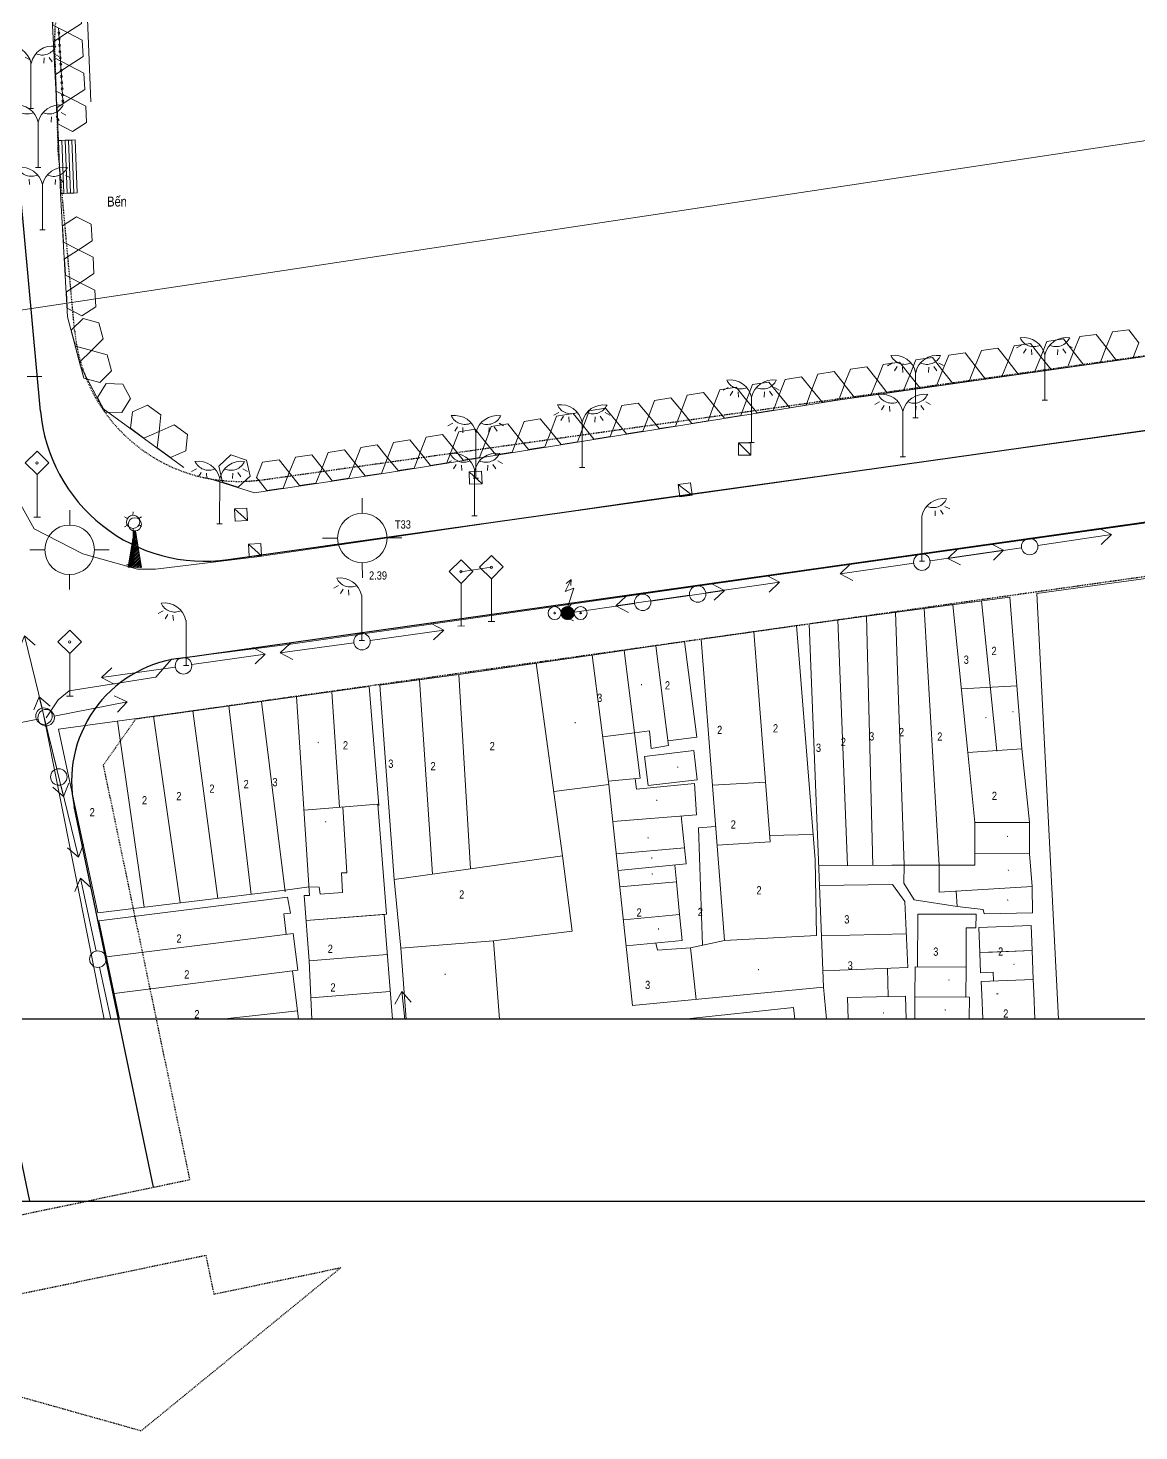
# Model space of a CAD drawing. Header units: millimetres. Extents: x 583747 to 595948, y 2304962 to 2309584.
# Drawn here: x 595576.3 to 595710.7, y 2306963.3 to 2307133 of the extents above; entities that cross this region are included whole.
import ezdxf
from ezdxf.xclip import XClip

# ---------------------------------------------------------------- set-up
doc = ezdxf.new("R2010")
doc.units = ezdxf.units.MM
doc.linetypes.add('DASHDOT', pattern=[1, 0.5, -0.25, 0, -0.25])
for name, color, linetype, lineweight in [('00_nen', 8, 'Continuous', 5), ('Duong RG Thua', 7, 'Continuous', 0), ('KT-DV', 7, 'Continuous', 0), ('KT-NEN', 7, 'Continuous', 0), ('Nen dc cb Hong bang', 253, 'Continuous', 60)]:
    doc.layers.add(name, color=color, linetype=linetype, lineweight=lineweight)
doc.layers.add('A-PLOT LINE', color=6, linetype='DASHDOT')
doc.layers.add('AFP-KERB-LINE', color=2, linetype='Continuous')
doc.styles.add('ghicu', font='Vnarial.ttf', dxfattribs={"width": 0.8, "height": 1})

# ---------------------------------------------------------------- blocks, each defined once
blk = doc.blocks.new('road')
at = {"layer": 'AFP-KERB-LINE'}
for p, q in [((3546561, 1031598), (3686467, 1106088)), ((3544981, 1018295), (3688895, 1094919)), ((3519068, 1040731), (3505504, 1069533)), ((3564059, 957156), (3539279, 997155)), ((3551308, 949257), (3522577, 995633)), ((3551308, 949257), (3523087, 994810))]:
    blk.add_line(p, q, dxfattribs=at)
for centre, radius, start, end in [((3537162, 1049252), 20000, 205.21701, 298.03217), ((3552031, 1005055), 15000, 118.03217, 211.77869)]:
    blk.add_arc(centre, radius, start, end, dxfattribs=at)
blk = doc.blocks.new('PLOT')
at = {"layer": 'A-PLOT LINE', "color": 251}
for p, q in [((3547150, 1042090), (3683095, 1114403)), ((3547150, 1042090), (3683095, 1114403)), ((3542670, 1009700), (3692874, 1089673)), ((3505716, 1082438), (3510152, 1071425)), ((3519664, 1051227), (3510152, 1071425)), ((3540890, 1003100), (3542670, 1009700)), ((3567884, 959526), (3540890, 1003100))]:
    blk.add_line(p, q, dxfattribs=at)
blk.add_lwpolyline([(3547482, 946887), (3567884, 959526)], dxfattribs=at)
blk.add_lwpolyline([(3547482, 946887), (3567884, 959526)], dxfattribs=at)
blk.add_lwpolyline([(3572726, 928926), (3541596, 926590), (3554936, 934854), (3552402, 938945), (3572804, 951584), (3575339, 947494), (3588679, 955758)], close=True, dxfattribs=at)
blk.add_lwpolyline([(3572726, 928926), (3541596, 926590), (3554936, 934854), (3552402, 938945), (3572804, 951584), (3575339, 947494), (3588679, 955758)], close=True, dxfattribs=at)
for centre, radius, start, end in [((3528906, 1091779), 25000, 103.76718, 201.93918), ((3528906, 1091779), 25000, 103.76718, 201.93918), ((3537758, 1059748), 20000, 205.217, 298.00963), ((3537758, 1059748), 20000, 205.217, 298.00963)]:
    blk.add_arc(centre, radius, start, end, dxfattribs=at)
blk = doc.blocks.new('DV')
ref = blk.add_blockref('PLOT', (-3147123, 179596, 0), dxfattribs=dict(rotation=340.0000000045929))
XClip(ref).set_block_clipping_path([(3437700.5976729654, 868981.9081885163), (3912891.8375199828, 1041937.3750337446), (3715693.8178756535, 1583734.481302836), (3240502.5780286361, 1410779.0144576086)])
at = {"layer": 'AFP-KERB-LINE'}
ref = blk.add_blockref('road', (-3147123, 179596, 0), dxfattribs=dict(at, rotation=340.0000000045929))
XClip(ref).set_block_clipping_path([(3424978.7776903473, 904726.3076186823), (3853099.8617473282, 1060549.6388383387), (3670662.8681027722, 1561791.1594749615), (3242541.7840457913, 1405967.828255306)])
blk = doc.blocks.new('nen dc cb Hong bang')
at = {"layer": '00_nen', "linetype": 'ByBlock', "lineweight": -2}
h = blk.add_hatch(dxfattribs=at)
h.set_pattern_fill('ANSI35', color=0, scale=0.2, angle=20.1338, style=0)
h.set_pattern_definition([(65.133765, (231.313907, 23.14083), (-0.045364599, 0.02102506), []), (65.133765, (231.3471, 23.153), (-0.045364599, 0.02102506), [0.0625, -0.0125, 0, -0.0125])])
edge = h.paths.add_edge_path()
edge.add_arc((-36.43, -120.46), 0.785, 0, 360)
h = blk.add_hatch(dxfattribs=at)
h.set_pattern_fill('ANSI34', color=0, scale=0.4, angle=20, style=0)
h.set_pattern_definition([(65, (-282.87498, -118.06965), (-0.27189234, 0.1267855), []), (65, (-282.80853, -118.04546), (-0.27189234, 0.1267855), []), (65, (-282.74208, -118.02128), (-0.27189234, 0.1267855), []), (65, (-282.67564, -117.9971), (-0.27189234, 0.1267855), [])])
h.paths.add_polyline_path([(-88.26, -133.48), (-89.11, -129.1), (-88.93, -129.04), (-86.76, -132.94)])
at = {"layer": '00_nen', "color": 0, "linetype": 'ByBlock', "lineweight": -2}
for p, q in [((9.32, -69.27, -62.12), (9.96, -69.38, -62.12)), ((4.06, -71.19, -62.12), (3.6, -71.69, -62.12)), ((5.36, -71.26, -62.12), (5.62, -71.85, -62.12)), ((8.37, -70.17, -62.12), (8.55, -70.78, -62.12)), ((8.91, -69.89, -62.12), (9.42, -70.25, -62.12)), ((4.74, -71.41, -62.12), (4.61, -72.01, -62.12)), ((8.96, -76.47, -62.12), (7.09, -71.32, -62.12)), ((8.96, -76.47, -62.12), (7.09, -71.32, -62.12)), ((9.22, -76.37, -62.12), (8.66, -76.58, -62.12)), ((8.7, -76.56, -62.12), (9.26, -76.36, -62.12)), ((-5.57, -77.54, -62.12), (-5.39, -78.16, -62.12)), ((-5.04, -77.26, -62.12), (-4.52, -77.63, -62.12)), ((-4.62, -76.64, -62.12), (-3.99, -76.75, -62.12)), ((-121.13, -79.77, -62.12), (-120.49, -79.88, -62.12)), ((-118.94, -79.07, -62.12), (-118.76, -79.69, -62.12)), ((-118.4, -78.79, -62.12), (-117.88, -79.16, -62.12)), ((-117.99, -78.17, -62.12), (-117.35, -78.28, -62.12)), ((-9.89, -78.56, -62.12), (-10.34, -79.07, -62.12)), ((-9.21, -78.78, -62.12), (-9.33, -79.38, -62.12)), ((-8.58, -78.64, -62.12), (-8.32, -79.23, -62.12)), ((-4.98, -83.84, -62.12), (-6.86, -78.69, -62.12)), ((-4.98, -83.84, -62.12), (-6.86, -78.69, -62.12)), ((-118.35, -85.37, -62.12), (-120.22, -80.22, -62.12)), ((-118.35, -85.37, -62.12), (-120.22, -80.22, -62.12)), ((-5.42, -82.48, -62.12), (-5.24, -83.1, -62.12)), ((-4.88, -82.2, -62.12), (-4.36, -82.57, -62.12)), ((-4.47, -81.58, -62.12), (-3.83, -81.69, -62.12)), ((-114.73, -84.57, -62.12), (-114.09, -84.68, -62.12)), ((-9.73, -83.5, -62.12), (-10.18, -84.01, -62.12)), ((-9.05, -83.72, -62.12), (-9.18, -84.32, -62.12)), ((-8.42, -83.58, -62.12), (-8.17, -84.17, -62.12)), ((-4.83, -88.78, -62.12), (-6.7, -83.63, -62.12)), ((-4.83, -88.78, -62.12), (-6.7, -83.63, -62.12)), ((-4.72, -83.75, -62.12), (-5.28, -83.95, -62.12)), ((-5.25, -83.94, -62.12), (-4.68, -83.73, -62.12)), ((-118.08, -85.28, -62.12), (-118.65, -85.48, -62.12)), ((-118.61, -85.47, -62.12), (-118.05, -85.26, -62.12)), ((-115.68, -85.47, -62.12), (-115.5, -86.08, -62.12)), ((-115.14, -85.19, -62.12), (-114.63, -85.55, -62.12)), ((-22.26, -86.24, -62.12), (-21.62, -86.35, -62.12)), ((-115.09, -91.77, -62.12), (-116.96, -86.62, -62.12)), ((-115.09, -91.77, -62.12), (-116.96, -86.62, -62.12)), ((-27.52, -88.16, -62.12), (-27.98, -88.67, -62.12)), ((-26.22, -88.24, -62.12), (-25.96, -88.83, -62.12)), ((-23.21, -87.14, -62.12), (-23.03, -87.76, -62.12)), ((-22.67, -86.86, -62.12), (-22.16, -87.23, -62.12)), ((-26.85, -88.38, -62.12), (-26.97, -88.98, -62.12)), ((-22.62, -93.44, -62.12), (-24.49, -88.29, -62.12)), ((-22.62, -93.44, -62.12), (-24.49, -88.29, -62.12)), ((-4.56, -88.69, -62.12), (-5.13, -88.89, -62.12)), ((-5.09, -88.88, -62.12), (-4.53, -88.67, -62.12)), ((14.2, -93.26, -62.12), (22.12, -88.99, -62.12)), ((22.12, -88.99, -62.12), (14.2, -93.26, -62.12)), ((-115.35, -91.86, -62.12), (-114.79, -91.66, -62.12)), ((-111.65, -91.49, -62.12), (-111.02, -91.6, -62.12)), ((-114.83, -91.67, -62.12), (-115.39, -91.88, -62.12)), ((-112.6, -92.39, -62.12), (-112.42, -93, -62.12)), ((-112.07, -92.11, -62.12), (-111.55, -92.47, -62.12)), ((-22.36, -93.35, -62.12), (-22.92, -93.55, -62.12)), ((-22.88, -93.54, -62.12), (-22.32, -93.33, -62.12)), ((1.66, -93.29, -62.12), (2.14, -93.66, -62.12)), ((2.03, -92.68, -62.12), (2.7, -92.77, -62.12)), ((-115.61, -93.48, -62.12), (-115.35, -94.07, -62.12)), ((-112.01, -98.68, -62.12), (-113.89, -93.54, -62.12)), ((-112.01, -98.68, -62.12), (-113.89, -93.54, -62.12)), ((1.69, -99.88, -62.12), (-0.2, -94.73, -62.12)), ((1.08, -93.58, -62.12), (1.3, -94.18, -62.12)), ((12.44, -94.21, -62.12), (4.51, -98.48, -62.12)), ((-40.88, -96.72, -62.12), (-40.37, -97.08, -62.12)), ((-40.47, -96.1, -62.12), (-39.84, -96.21, -62.12)), ((2.6, -99.49, -62.12), (10.52, -95.23, -62.12)), ((-45.73, -98.01, -62.12), (-46.19, -98.52, -62.12)), ((-45.06, -98.24, -62.12), (-45.18, -98.83, -62.12)), ((-44.43, -98.09, -62.12), (-44.17, -98.68, -62.12)), ((-40.83, -103.3, -62.12), (-42.71, -98.15, -62.12)), ((-40.83, -103.3, -62.12), (-42.71, -98.15, -62.12)), ((-41.42, -97, -62.12), (-41.24, -97.61, -62.12)), ((-111.75, -98.59, -62.12), (-112.31, -98.79, -62.12)), ((-112.28, -98.78, -62.12), (-111.71, -98.58, -62.12)), ((1.42, -99.97, -62.12), (1.99, -99.77, -62.12)), ((-52.1, -101.72, -62.12), (-51.46, -101.83, -62.12)), ((0.84, -100.44, -62.12), (-7.08, -104.71, -62.12)), ((-7.08, -104.71, -62.12), (0.84, -100.44, -62.12)), ((-53.05, -102.62, -62.12), (-52.86, -103.23, -62.12)), ((-52.51, -102.34, -62.12), (-51.99, -102.7, -62.12)), ((-40.57, -103.2, -62.12), (-41.13, -103.41, -62.12)), ((-41.09, -103.39, -62.12), (-40.53, -103.19, -62.12)), ((-57.36, -103.63, -62.12), (-57.81, -104.14, -62.12)), ((-56.68, -103.85, -62.12), (-56.8, -104.45, -62.12)), ((-56.05, -103.71, -62.12), (-55.8, -104.3, -62.12)), ((-52.46, -108.91, -62.12), (-54.33, -103.77, -62.12)), ((-52.46, -108.91, -62.12), (-54.33, -103.77, -62.12)), ((-51.09, -106.67, -62.12), (-50.57, -107.04, -62.12)), ((-50.67, -106.05, -62.12), (-50.04, -106.16, -62.12)), ((-55.94, -107.97, -62.12), (-56.39, -108.47, -62.12)), ((-55.26, -108.19, -62.12), (-55.38, -108.79, -62.12)), ((-54.63, -108.05, -62.12), (-54.38, -108.63, -62.12)), ((-51.04, -113.25, -62.12), (-52.91, -108.1, -62.12)), ((-51.04, -113.25, -62.12), (-52.91, -108.1, -62.12)), ((-51.62, -106.95, -62.12), (-51.44, -107.57, -62.12)), ((-21.55, -112.43, -62.12), (-13.62, -108.16, -62.12)), ((-13.62, -108.16, -62.12), (-21.55, -112.43, -62.12)), ((-52.19, -108.82, -62.12), (-52.76, -109.02, -62.12)), ((-52.72, -109.01, -62.12), (-52.16, -108.81, -62.12)), ((-27.46, -115.64, -62.12), (-19.53, -111.37, -62.12)), ((-19.53, -111.37, -62.12), (-27.46, -115.64, -62.12)), ((-50.77, -113.15, -62.12), (-51.34, -113.36, -62.12)), ((-51.3, -113.35, -62.12), (-50.73, -113.14, -62.12)), ((-23.31, -113.38, -62.12), (-31.23, -117.65, -62.12)), ((-107.67, -116, -62.12), (-105.98, -115.39, -62.12)), ((-63.91, -117.62, -62.12), (-64.53, -115.93, -62.12)), ((-29.22, -116.59, -62.12), (-37.14, -120.86, -62.12)), ((-80.27, -118.45, -62.12), (-80.09, -119.06, -62.12)), ((-79.73, -118.16, -62.12), (-79.22, -118.53, -62.12)), ((-79.32, -117.55, -62.12), (-78.68, -117.66, -62.12)), ((-60.06, -119.41, -62.12), (-58.37, -118.79, -62.12)), ((-84.58, -119.46, -62.12), (-85.04, -119.97, -62.12)), ((-83.91, -119.68, -62.12), (-84.03, -120.28, -62.12)), ((-83.28, -119.54, -62.12), (-83.02, -120.13, -62.12)), ((-79.68, -124.74, -62.12), (-81.55, -119.59, -62.12)), ((-79.68, -124.74, -62.12), (-81.55, -119.59, -62.12)), ((-36.43, -120.46, -62.12), (-36.16, -121.2, -62.12)), ((-67.38, -122.09, -62.12), (-65.69, -121.47, -62.12)), ((-61.22, -124.95, -62.12), (-61.84, -123.26, -62.12)), ((-79.42, -124.65, -62.12), (-79.98, -124.85, -62.12)), ((-79.94, -124.84, -62.12), (-79.38, -124.63, -62.12)), ((-45.1, -124.72, -62.12), (-44.35, -124.44, -62.12)), ((-89.88, -127.35, -62.12), (-90.01, -126.97, -62.12)), ((-88.83, -127.18, -62.12), (-89.06, -127.48, -62.12)), ((-63.59, -126.84, -62.12), (-64.04, -127.34, -62.12)), ((-62.91, -127.06, -62.12), (-63.03, -127.66, -62.12)), ((-62.28, -126.91, -62.12), (-62.03, -127.5, -62.12)), ((-58.68, -132.11, -62.12), (-60.56, -126.96, -62.12)), ((-58.68, -132.11, -62.12), (-60.56, -126.96, -62.12)), ((-48.36, -126.48, -62.12), (-47.61, -126.2, -62.12)), ((-90.79, -127.89, -62.12), (-90.38, -127.96, -62.12)), ((-90.11, -128.71, -62.12), (-90.38, -129.02, -62.12)), ((-87.82, -132.99, -62.12), (-89.33, -128.85, -62.12)), ((-88.8, -128.19, -62.12), (-88.43, -128.27, -62.12)), ((-57.73, -131.76, -62.12), (-49.79, -127.53, -62.12)), ((-96.66, -131.1, -62.12), (-97.28, -129.41, -62.12)), ((-101.06, -131.71, -62.12), (-100.31, -131.43, -62.12)), ((-92.82, -132.89, -62.12), (-91.13, -132.28, -62.12)), ((-58.41, -132.01, -62.12), (-58.98, -132.22, -62.12)), ((-58.94, -132.2, -62.12), (-58.37, -132, -62.12)), ((-88.58, -133.26, -62.12), (-87.07, -132.72, -62.12)), ((-59.5, -132.7, -62.12), (-67.44, -136.92, -62.12)), ((-67.44, -136.92, -62.12), (-59.5, -132.7, -62.12)), ((-100.15, -135.56, -62.12), (-98.46, -134.95, -62.12)), ((-94, -138.43, -62.12), (-94.61, -136.74, -62.12)), ((-82.49, -136.98, -62.12), (-82.95, -137.48, -62.12)), ((-81.82, -137.2, -62.12), (-81.94, -137.8, -62.12)), ((-81.19, -137.05, -62.12), (-80.93, -137.64, -62.12)), ((-77.58, -142.25, -62.12), (-79.46, -137.1, -62.12)), ((-77.58, -142.25, -62.12), (-79.46, -137.1, -62.12)), ((-77.01, -141.91, -62.12), (-69.08, -137.65, -62.12)), ((-77.31, -142.15, -62.12), (-77.88, -142.36, -62.12)), ((-77.84, -142.34, -62.12), (-77.28, -142.14, -62.12)), ((-78.77, -142.86, -62.12), (-86.7, -147.12, -62.12)), ((-86.7, -147.12, -62.12), (-78.77, -142.86, -62.12)), ((-92.21, -153.06, -62.12), (-97.21, -145.58, -62.12)), ((-97.21, -145.58, -62.12), (-92.21, -153.06, -62.12)), ((-90.5, -153.47, -62.12), (-82.8, -148.8, -62.12)), ((-89.91, -150.69, -62.12), (-89.16, -150.42, -62.12)), ((-88, -159.36, -62.12), (-93, -151.88, -62.12)), ((-92.21, -154.5, -62.12), (-99.91, -159.16, -62.12)), ((-99.91, -159.16, -62.12), (-92.21, -154.5, -62.12)), ((-91.1, -154.72, -62.12), (-86.1, -162.21, -62.12)), ((-86.89, -161.02, -62.12), (-81.89, -168.51, -62.12)), ((-81.89, -168.51, -62.12), (-86.89, -161.02, -62.12)), ((-75.99, -178.43, -62.12), (-80.77, -170.81, -62.12)), ((-35.57, -178.43, -62.12), (-39.58, -170.37, -62.12)), ((-74.92, -180.13, -62.12), (-70.13, -187.75, -62.12)), ((-70.13, -187.75, -62.12), (-74.92, -180.13, -62.12))]:
    blk.add_line(p, q, dxfattribs=at)
at = {"layer": '00_nen', "color": 0, "linetype": 'ByBlock', "lineweight": -2, "elevation": -62.12, "flags": 128}
for points in [[(-303.56, -119), (-291.68, -100.59), (-271.86, -56.45), (-217.07, -72.37), (-198.74, -81.18), (-153.34, -95.47), (-153.8, -98.11), (-123.78, -115.59), (67.9, -11), (285.69, 123.97), (298.27, 131.73), (412.37, 202.69), (600.48, 318.14), (602.65, 319.44), (616.22, 297.59), (632.72, 304.81), (632.72, 304.81), (683.84, 336.31)], [(431.05, 173.32), (431.05, 173.32), (395.38, 150.77), (362.27, 130.87), (313.71, 100.82), (281.46, 80.49), (255.19, 64.62), (209.16, 36.04), (182.56, 19.32), (152.33, 1.05), (71.9, -48.84), (63.65, -53.39), (25.83, -73.56), (-32.13, -104.33), (-74.07, -126.94)], [(-83.05, -120.04), (-77.02, -119.77), (-63.41, -112.35), (-14.79, -85.19), (57.8, -46.36)], [(-113.45, -53.11), (-118.61, -58.53), (-120.06, -61.21), (-122.08, -68.56), (-113.88, -87.86)], [(69.1, -62.98), (54.24, -70.95), (-10.47, -105.42), (-66.65, -135.48), (-79.52, -142.14), (-80.57, -144.82), (-89.86, -149.96), (-90.71, -151.44), (-91.35, -153.98)], [(33.3, -89.64), (16.08, -98.79), (37.49, -149.32)], [(21.36, -90.53), (22.12, -88.99), (20.41, -88.77)], [(-111.45, -93.81), (-105.56, -107.52), (-102.03, -112.61), (-97.72, -116.47), (-86.08, -119.84)], [(8.82, -95.01), (10.52, -95.23), (9.77, -96.77)], [(6.22, -98.69), (4.51, -98.48), (5.27, -96.93)], [(20.81, -117.05), (13.18, -100.31), (-8.52, -111.64), (8.18, -152.38)], [(-6.33, -103.17), (-7.08, -104.71), (-5.38, -104.93)], [(7.02, -103.53), (14.85, -119.7)], [(10.12, -101.91), (18.1, -118.36)], [(3.9, -105.16), (16.27, -133.69)], [(0.79, -106.78), (12.26, -135.16)], [(-14.38, -109.71), (-13.62, -108.16), (-15.33, -107.94)], [(-2.32, -108.4), (8.71, -136.48)], [(-5.42, -110.02), (5.87, -137.54)], [(11.48, -112.75), (17.64, -110.1)], [(-20.29, -112.92), (-19.53, -111.37), (-21.24, -111.16)], [(-5.02, -151.19), (-20.16, -117.88), (-9.89, -112.37), (1.93, -138.26)], [(-14.51, -114.85), (-3.93, -138.08), (-9.82, -140.63)], [(-44.72, -124.58), (-46.5, -119.73), (-48.35, -118.88), (-47.48, -117.07), (-45.68, -117.9), (-46.5, -119.73)], [(-37.43, -116.49), (-37.81, -117.15)], [(-36.68, -119.72), (-36.74, -117.38), (-37.6, -118.09), (-37.43, -116.49), (-37.2, -117.21)], [(-29.52, -117.86), (-31.23, -117.65), (-30.47, -116.1)], [(20.81, -117.05), (14.85, -119.7)], [(20.81, -117.05), (24.75, -125.07), (18.53, -127.36), (14.85, -119.7)], [(-47.99, -126.34), (-49.76, -121.5), (-51.61, -120.64), (-50.74, -118.83), (-48.94, -119.66), (-49.76, -121.5)], [(-50.27, -120.18), (-47.01, -118.41)], [(-35.43, -121.08), (-37.14, -120.86), (-36.38, -119.32)], [(-16.61, -129.21), (-21.96, -118.86), (-31.88, -124.24), (-24.64, -138.23)], [(-25.04, -120.53), (-19.46, -131.34)], [(-28.46, -122.38), (-21.31, -136.22)], [(-46.23, -131.93), (-31.88, -124.24)], [(-31.88, -124.24), (-24.64, -138.23)], [(-74.07, -126.94), (-85.08, -132.55), (-87.13, -133.3), (-93.97, -133.81), (-100.55, -132.99)], [(-51.49, -127.31), (-49.79, -127.53), (-50.55, -129.07)], [(-37.9, -127.47), (-26.93, -148.27), (-36.84, -153.57)], [(26.05, -128.67), (27.72, -132.26), (17.4, -136.78), (16.27, -133.69)], [(-88.26, -133.48), (-89.11, -129.1), (-88.93, -129.04), (-86.76, -132.94), (-88.26, -133.48)], [(-19.46, -131.34), (-21.33, -132.38), (-22.23, -130.44), (-23.86, -131.28), (-27.31, -133.07)], [(-16.61, -129.21), (-19.72, -130.82)], [(-100.55, -133), (-103.04, -130.84), (-103.04, -130.84)], [(-12.83, -134.01), (-6.88, -131.46)], [(19.81, -130.91), (20.29, -132.22), (10.88, -135.67)], [(27.72, -132.26), (28.84, -135.24), (23.4, -137.36), (23.11, -136.9), (20.02, -137.64), (19.28, -135.95)], [(-66.68, -135.38), (-67.44, -136.92), (-65.74, -137.15)], [(-50.5, -134.18), (-40.94, -155.74)], [(-21.89, -136.5), (-21.3, -137.61), (-14.94, -134.57), (-13.4, -138.03), (-22.65, -142.28)], [(-4.24, -137.37), (0.65, -135.46)], [(10.88, -135.67), (2.6, -138.76)], [(20.02, -137.64), (14.87, -138.68), (13, -137.2), (12.26, -135.16)], [(-70.79, -137.43), (-69.08, -137.65), (-69.84, -139.19)], [(-56.96, -163.86), (-67.56, -143.2), (-55.91, -137.04), (-49.88, -150.17)], [(-21.31, -136.22), (-24.82, -137.89)], [(-54.29, -151.98), (-59.97, -139.18)], [(-30.6, -141.31), (-24.64, -138.23)], [(-24.64, -138.23), (-12.76, -162.36), (8.18, -152.38)], [(-15.09, -138.81), (-13.42, -142.29), (-20.91, -145.8)], [(-7.31, -152.63), (-12.64, -139.45), (-10.75, -138.59)], [(-5.02, -151.19), (5.23, -146.79), (1.93, -138.26)], [(11.77, -137.85), (3.51, -140.97)], [(11.77, -137.85), (11.77, -137.85), (13.87, -139.25), (16.95, -146.65), (7.43, -150.54), (7.43, -150.54)], [(21.93, -139.69), (23.54, -144.18), (18.03, -146.16), (15.87, -140.14), (21.38, -138.16)], [(21.93, -139.69), (23.03, -139.29), (22.49, -137.76), (21.38, -138.16)], [(25.92, -141.37), (30.36, -139.55), (31.69, -142.79)], [(-63.77, -141.19), (-54.03, -163.25), (-54.65, -163.49), (-51.38, -170.7)], [(-20.01, -147.64), (-12.56, -144.07), (-13.42, -142.29)], [(26.85, -143.63), (25.42, -144.22), (24.49, -141.96), (25.92, -141.37)], [(-89.54, -150.55), (-91.31, -145.71), (-93.16, -144.85), (-92.29, -143.04), (-90.5, -143.88), (-91.31, -145.71)], [(-89.47, -154.76), (-67.56, -143.2)], [(5.83, -146.62), (15.38, -142.88)], [(26.46, -146.64), (26.46, -146.64), (25.86, -145.18), (31.69, -142.79), (32.29, -144.25), (32.29, -144.25)], [(27.25, -144.61), (26.85, -143.63)], [(29.68, -149.19), (29.68, -149.19), (33.65, -147.56), (32.29, -144.25), (32.29, -144.25)], [(-95.6, -146.18), (-97.21, -145.58), (-97.26, -147.3)], [(-85.94, -145.58), (-86.7, -147.12), (-84.99, -147.34)], [(-71.09, -145.06), (-60.72, -165.56)], [(-19.14, -149.4), (-12.92, -146.48), (-13.79, -144.66)], [(28.32, -145.88), (28.32, -145.88), (28.11, -145.97)], [(-74.98, -147.11), (-64.34, -167.4)], [(-17.36, -153.02), (-11.2, -150.06), (-12.92, -146.48)], [(14.66, -147.59), (15.91, -150.76)], [(26.46, -146.64), (27.82, -149.96), (29.68, -149.19)], [(-84.52, -148.67), (-82.8, -148.8), (-83.48, -150.38)], [(-79.22, -149.34), (-68.43, -169.48)], [(-31.23, -160.8), (-22.7, -156.43), (-26.93, -148.27)], [(-53.39, -166.26), (-44.51, -162.19), (-50.08, -150.05), (-58.21, -153.78)], [(-49.96, -150), (-50.08, -150.05)], [(-15.95, -155.87), (-9.82, -152.93), (-11.2, -150.06)], [(-93.06, -153.6), (-93, -151.88), (-91.39, -152.49)], [(-83.11, -151.4), (-72.33, -171.45)], [(-54.45, -162.31), (-53.27, -161.92), (-52.89, -162.68), (-50.4, -161.56), (-51.35, -159.36), (-50.74, -159.14), (-53.94, -151.82)], [(-12.71, -154.32), (-12.23, -155.05), (-8.56, -153.41), (-5.02, -151.19)], [(8.18, -152.38), (14.99, -166.66), (16.5, -165.94)], [(-91.66, -153.89), (-64.84, -197.97), (-50.73, -220.76)], [(-8.56, -153.41), (-5.8, -159.04)], [(-89.47, -154.76), (-77.39, -174.02), (-57.04, -163.69)], [(-5.99, -161.61), (-26.34, -171.58), (-14.95, -194.85), (17, -179.2), (5.61, -155.93), (-5.99, -161.61)], [(-104.83, -159.02), (-103.33, -159.3), (-100.97, -160.88), (-98.32, -164.1), (-90.33, -176.3), (-76.78, -197.45), (-61.36, -222.47), (-61.84, -223.21), (-63.39, -224.56)], [(-45.09, -157.94), (-45.09, -157.94), (-41.49, -165.46), (-41.49, -165.46)], [(-86.05, -160.49), (-86.1, -162.21), (-87.71, -161.6)], [(-57.04, -163.69), (-54.45, -162.31)], [(-46.13, -183.14), (-37.13, -179.01), (-44.79, -162.32), (-53.39, -166.26)], [(-65.23, -193.65), (-76.94, -174.87), (-56.49, -164.36)], [(-56.49, -164.36), (-55.46, -166.07), (-56.21, -166.42), (-55.07, -168.64)], [(-83.5, -167.9), (-81.89, -168.51), (-81.84, -166.79)], [(-42.76, -166.74), (-51.38, -170.7)], [(-74.57, -178.67), (-54.31, -168.25), (-52.25, -172.25), (-72.18, -182.5)], [(-80.88, -172.53), (-80.77, -170.81), (-79.18, -171.47)], [(-46.13, -183.14), (-51.38, -170.7)], [(-40.88, -170.83), (-49.63, -174.85)], [(-39.85, -172.07), (-39.58, -170.37), (-38.06, -171.18)], [(-50.62, -176.89), (-52.85, -172.56)], [(-69.8, -186.32), (-50.62, -176.89), (-48.59, -180.78)]]:
    blk.add_lwpolyline(points, dxfattribs=at)
at = {"layer": '00_nen', "color": 0, "linetype": 'ByBlock', "lineweight": -2, "elevation": -62.12}
for points in [[(13.83, -65.91), (13.76, -67.91), (15.46, -68.97), (17.22, -68.03), (17.29, -66.03), (15.59, -64.97)], [(10.3, -67.8), (10.23, -69.8), (11.93, -70.86), (13.7, -69.91), (13.76, -67.91), (12.06, -66.86)], [(6.77, -69.69), (6.71, -71.69), (8.41, -72.74), (10.17, -71.8), (10.23, -69.8), (8.54, -68.74)], [(3.24, -71.57), (3.18, -73.57), (4.88, -74.63), (6.64, -73.69), (6.71, -71.69), (5.01, -70.63)], [(-116.92, -71.76), (-118.9, -71.52), (-120.1, -73.12), (-119.32, -74.96), (-117.34, -75.2), (-116.13, -73.6)], [(-0.28, -73.46), (-0.35, -75.46), (1.35, -76.52), (3.11, -75.57), (3.18, -73.57), (1.48, -72.52)], [(-3.81, -75.35), (-3.87, -77.35), (-2.18, -78.4), (-0.41, -77.46), (-0.35, -75.46), (-2.05, -74.4)], [(-115.35, -75.45), (-117.34, -75.2), (-118.54, -76.8), (-117.76, -78.64), (-115.77, -78.88), (-114.57, -77.29)], [(-7.34, -77.23), (-7.4, -79.23), (-5.7, -80.29), (-3.94, -79.35), (-3.87, -77.35), (-5.57, -76.29)], [(-113.79, -79.13), (-115.77, -78.88), (-116.98, -80.48), (-116.19, -82.32), (-114.21, -82.57), (-113.01, -80.97)], [(-10.86, -79.12), (-10.93, -81.12), (-9.23, -82.18), (-7.47, -81.23), (-7.4, -79.23), (-9.1, -78.18)], [(-14.39, -81.01), (-14.46, -83.01), (-12.76, -84.06), (-10.99, -83.12), (-10.93, -81.12), (-12.63, -80.06)], [(-112.22, -82.81), (-114.21, -82.57), (-115.41, -84.16), (-114.63, -86), (-112.65, -86.25), (-111.44, -84.65)], [(-17.9, -82.92), (-17.93, -84.92), (-16.21, -85.94), (-14.47, -84.97), (-14.44, -82.97), (-16.16, -81.94)], [(-21.4, -84.87), (-21.42, -86.87), (-19.71, -87.9), (-17.96, -86.92), (-17.93, -84.92), (-19.65, -83.9)], [(-24.89, -86.82), (-24.92, -88.82), (-23.2, -89.85), (-21.45, -88.87), (-21.42, -86.87), (-23.14, -85.85)], [(-28.38, -88.77), (-28.41, -90.77), (-26.69, -91.8), (-24.95, -90.82), (-24.92, -88.82), (-26.63, -87.8)], [(-31.87, -90.72), (-31.9, -92.72), (-30.18, -93.75), (-28.44, -92.77), (-28.41, -90.77), (-30.13, -89.75)], [(-35.36, -92.67), (-35.39, -94.67), (-33.68, -95.7), (-31.93, -94.72), (-31.9, -92.72), (-33.62, -91.7)], [(-38.86, -94.62), (-38.89, -96.62), (-37.17, -97.65), (-35.42, -96.67), (-35.39, -94.67), (-37.11, -93.65)], [(-24.07, -94.01), (-22.66, -93.49), (-22.14, -94.9), (-23.55, -95.42)], [(-106.7, -96.01), (-108.68, -95.77), (-109.88, -97.37), (-109.09, -99.21), (-107.1, -99.45), (-105.91, -97.85)], [(-42.35, -96.57), (-42.38, -98.57), (-40.66, -99.6), (-38.91, -98.62), (-38.89, -96.62), (-40.6, -95.6)], [(-45.84, -98.53), (-45.87, -100.53), (-44.15, -101.55), (-42.41, -100.57), (-42.38, -98.57), (-44.09, -97.55)], [(-105.12, -99.68), (-107.1, -99.45), (-108.3, -101.05), (-107.51, -102.89), (-105.53, -103.12), (-104.33, -101.52)], [(-49.33, -100.48), (-49.36, -102.48), (-47.64, -103.5), (-45.9, -102.52), (-45.87, -100.53), (-47.59, -99.5)], [(-52.83, -102.43), (-52.85, -104.43), (-51.14, -105.45), (-49.39, -104.48), (-49.36, -102.48), (-51.08, -101.45)], [(-27.16, -101.88), (-28.48, -102.58), (-29.19, -101.26), (-27.86, -100.56)], [(-103.54, -103.36), (-105.53, -103.12), (-106.72, -104.73), (-105.94, -106.56), (-103.95, -106.8), (-102.75, -105.2)], [(-56.32, -104.38), (-56.35, -106.38), (-54.63, -107.4), (-52.88, -106.43), (-52.85, -104.43), (-54.57, -103.4)], [(-101.73, -106.91), (-103.72, -107.07), (-104.57, -108.88), (-103.43, -110.53), (-101.44, -110.36), (-100.59, -108.55)], [(-59.81, -106.33), (-59.84, -108.33), (-58.12, -109.35), (-56.37, -108.38), (-56.35, -106.38), (-58.06, -105.35)], [(-63.3, -108.28), (-63.33, -110.28), (-61.61, -111.3), (-59.87, -110.33), (-59.84, -108.33), (-61.56, -107.3)], [(-51.52, -109.3), (-52.9, -109.88), (-53.48, -108.5), (-52.1, -107.91)], [(-99.45, -110.19), (-101.44, -110.36), (-102.29, -112.17), (-101.15, -113.81), (-99.16, -113.64), (-98.31, -111.83)], [(-66.8, -110.21), (-66.85, -112.21), (-65.14, -113.25), (-63.39, -112.3), (-63.34, -110.3), (-65.05, -109.25)], [(-70.32, -112.13), (-70.36, -114.13), (-68.66, -115.17), (-66.9, -114.21), (-66.85, -112.21), (-68.56, -111.17)], [(-96.49, -112.88), (-98.39, -113.5), (-98.8, -115.46), (-97.31, -116.79), (-95.41, -116.17), (-95, -114.21)], [(-73.83, -114.04), (-73.88, -116.04), (-72.17, -117.08), (-70.41, -116.13), (-70.36, -114.13), (-72.07, -113.08)], [(-92.79, -114.26), (-94.23, -115.64), (-93.76, -117.58), (-91.83, -118.14), (-90.39, -116.75), (-90.87, -114.81)], [(-88.95, -115.37), (-90.39, -116.75), (-89.91, -118.7), (-87.99, -119.25), (-86.55, -117.87), (-87.03, -115.92)], [(-77.34, -115.96), (-77.39, -117.96), (-75.68, -119), (-73.92, -118.04), (-73.88, -116.04), (-75.58, -115)], [(-81.25, -116.45), (-82.17, -118.23), (-81.09, -119.91), (-79.1, -119.83), (-78.17, -118.05), (-79.25, -116.37)], [(-76.65, -123.21), (-78.03, -123.8), (-78.62, -122.41), (-77.24, -121.83)], [(-73.58, -126.65), (-74.96, -127.23), (-75.55, -125.85), (-74.17, -125.27)]]:
    blk.add_lwpolyline(points, close=True, dxfattribs=at)
at = {"layer": '00_nen', "color": 0, "linetype": 'ByBlock', "lineweight": -2, "elevation": -62.12, "flags": 128}
for points in [[(-111.45, -93.81), (-113.88, -87.86), (-113.51, -87.71), (-111.08, -93.65)], [(-111.08, -93.65), (-113.51, -87.71), (-113.14, -87.56), (-110.71, -93.5)], [(-110.71, -93.5), (-113.14, -87.56), (-112.77, -87.4), (-110.34, -93.35)], [(-110.34, -93.35), (-112.77, -87.4), (-112.4, -87.25), (-109.97, -93.2)], [(-109.97, -93.2), (-112.4, -87.25), (-112.03, -87.1), (-109.6, -93.05)], [(18.53, -127.36), (24.77, -125.11), (26.05, -128.67), (19.81, -130.91)], [(-46.23, -131.93), (-54.77, -136.43), (-45.09, -157.94), (-36.84, -153.57)], [(-21.73, -133.55), (-16.38, -130.84), (-14.78, -134.02), (-20.13, -136.73)], [(24.49, -141.96), (30.36, -139.55), (29.21, -136.74), (23.34, -139.14)], [(18.97, -149.69), (24.77, -147.61), (23.54, -144.18), (17.74, -146.27)], [(18.97, -149.69), (25.17, -147.47), (26.42, -150.95), (20.22, -153.17)], [(17.87, -149.99), (19.58, -154.36), (13.04, -156.91), (11.34, -152.55)], [(-41.49, -165.46), (-36.42, -176.63), (-26.16, -171.97), (-31.23, -160.8)]]:
    blk.add_lwpolyline(points, close=True, dxfattribs=at)
at = {"layer": '00_nen', "color": 0, "linetype": 'ByBlock', "lineweight": -2, "elevation": -62.12}
for points in [[(-24.07, -94.01), (-22.14, -94.9)], [(-27.16, -101.88), (-29.19, -101.26)], [(-51.52, -109.3), (-53.48, -108.5)], [(-76.65, -123.21), (-78.62, -122.41)], [(-100.69, -131.57), (-102.45, -126.72), (-104.3, -125.86), (-103.42, -124.05), (-101.63, -124.89), (-102.45, -126.72)], [(-73.58, -126.65), (-75.55, -125.85)]]:
    blk.add_lwpolyline(points, dxfattribs=at)
at = {"layer": '00_nen', "color": 0, "linetype": 'ByBlock', "lineweight": -2}
for centre, radius in [((13.32, -93.73, -62.12), 1), ((1.72, -99.97, -62.12), 1), ((-22.43, -112.9, -62.12), 1), ((-28.34, -116.12, -62.12), 1), ((-62.87, -120.44, -62.12), 3), ((-47.01, -118.41, -62.12), 0.141), ((-50.27, -120.18, -62.12), 0.141), ((-37.9, -121, -62.12), 0.785), ((-36.43, -120.46, -62.12), 0.785), ((-34.95, -119.92, -62.12), 0.785), ((-34.95, -119.92, -62.12), 0.1), ((-37.9, -121, -62.12), 0.1), ((-102.96, -125.4, -62.12), 0.141), ((-89.29, -128.32, -62.12), 0.8), ((-95.64, -133.92, -62.12), 3), ((-58.61, -132.23, -62.12), 1), ((-77.89, -142.38, -62.12), 1), ((-91.82, -144.39, -62.12), 0.141), ((-91.66, -153.89, -62.12), 1), ((-91.35, -153.98, -62.12), 1), ((-87.45, -160.19, -62.12), 1), ((-75.45, -179.28, -62.12), 1)]:
    blk.add_circle(centre, radius, dxfattribs=at)
for centre, radius, start, end in [((9.74, -70.95, -62.12), 2.66, 101.3823, 187.9588), ((7.41, -68.22, -62.12), 1.8, 264.6074, 356.2747), ((4.85, -72.73, -62.12), 2.66, 32.0412, 118.6177), ((4.87, -69.15, -62.12), 1.8, 223.7253, 315.3926), ((-4.21, -78.33, -62.12), 2.66, 101.3823, 187.9588), ((-6.53, -75.6, -62.12), 1.8, 264.6074, 356.2747), ((-117.57, -79.86, -62.12), 2.66, 101.3823, 187.9588), ((-119.9, -77.13, -62.12), 1.8, 264.6074, 356.2747), ((-9.1, -80.11, -62.12), 2.66, 32.0412, 118.6177), ((-9.07, -76.52, -62.12), 1.8, 223.7253, 315.3926), ((-122.46, -81.64, -62.12), 2.66, 32.0412, 118.6177), ((-4.05, -83.27, -62.12), 2.66, 101.3823, 187.9588), ((-6.38, -80.54, -62.12), 1.8, 264.6074, 356.2747), ((-8.94, -85.05, -62.12), 2.66, 32.0412, 118.6177), ((-8.91, -81.46, -62.12), 1.8, 223.7253, 315.3926), ((-114.31, -86.25, -62.12), 2.66, 101.3823, 187.9588), ((-116.64, -83.52, -62.12), 1.8, 264.6074, 356.2747), ((-119.2, -88.03, -62.12), 2.66, 32.0412, 118.6177), ((-119.18, -84.45, -62.12), 1.8, 223.7253, 315.3926), ((-21.84, -87.93, -62.12), 2.66, 101.3823, 187.9588), ((-24.17, -85.2, -62.12), 1.8, 264.6074, 356.2747), ((-26.73, -89.71, -62.12), 2.66, 32.0412, 118.6177), ((-26.71, -86.12, -62.12), 1.8, 223.7253, 315.3926), ((-111.24, -93.17, -62.12), 2.66, 101.3823, 187.9588), ((-113.56, -90.44, -62.12), 1.8, 264.6074, 356.2747), ((-116.13, -94.95, -62.12), 2.66, 32.0412, 118.6177), ((-116.1, -91.36, -62.12), 1.8, 223.7253, 315.3926), ((2.44, -94.36, -62.12), 2.66, 101.5161, 188.0926), ((0.11, -91.63, -62.12), 1.8, 264.7412, 356.4085), ((-40.05, -97.78, -62.12), 2.66, 101.3823, 187.9588), ((-42.38, -95.05, -62.12), 1.8, 264.6074, 356.2747), ((-44.95, -99.56, -62.12), 2.66, 32.0412, 118.6177), ((-44.92, -95.97, -62.12), 1.8, 223.7253, 315.3926), ((-51.68, -103.4, -62.12), 2.66, 101.3823, 187.9588), ((-54.01, -100.67, -62.12), 1.8, 264.6074, 356.2747), ((-56.57, -105.18, -62.12), 2.66, 32.0412, 118.6177), ((-56.54, -101.59, -62.12), 1.8, 223.7253, 315.3926), ((-50.26, -107.74, -62.12), 2.66, 101.3823, 187.9588), ((-52.58, -105.01, -62.12), 1.8, 264.6074, 356.2747), ((-55.15, -109.52, -62.12), 2.66, 32.0412, 118.6177), ((-55.12, -105.93, -62.12), 1.8, 223.7253, 315.3926), ((-78.9, -119.23, -62.12), 2.66, 101.3823, 187.9588), ((-81.23, -116.5, -62.12), 1.8, 264.6074, 356.2747), ((-83.79, -121.01, -62.12), 2.66, 32.0412, 118.6177), ((-83.77, -117.42, -62.12), 1.8, 223.7253, 315.3926), ((-89.59, -128.11, -62.12), 0.8, 19.6239, 19.6233), ((-62.84, -128.39, -62.12), 2.66, 32.175, 118.7515), ((-62.82, -124.81, -62.12), 1.8, 223.859, 315.5264), ((-81.75, -138.53, -62.12), 2.66, 32.175, 118.7515), ((-81.73, -134.95, -62.12), 1.8, 223.859, 315.5264)]:
    blk.add_arc(centre, radius, start, end, dxfattribs=at)
at = {"layer": '00_nen', "color": 0, "linetype": 'ByBlock', "lineweight": -2, "style": 'ghicu', "width": 0.8}
for s, height, rotation, p in [('BÕn', 1.2, 20, (-105.62, -93.34, -62.12)), ('2', 1, 20, (13.49, -107.65, -62.12)), ('3', 1, 20, (10.69, -109.8, -62.12)), ('.', 1, 209.7471, (18.37, -113.07, -62.12)), ('.', 1, 209.7471, (15.54, -114.84, -62.12)), ('T33', 1, 20.1338, (-59.55, -118.02, -62.12)), ('2', 1, 20, (10.87, -119.64, -62.12)), ('2', 1, 20, (6.34, -120.71, -62.12)), ('3', 1, 20, (3.12, -122.44, -62.12)), (' 2.39', 1, 20.1338, (-60.67, -125, -62.12)), ('2', 1, 20, (0.14, -124.25, -62.12)), ('2', 1, 20, (19.54, -124.11, -62.12)), ('.', 1, 20, (-25.18, -125.66, -62.12)), ('2', 1, 20, (-22.2, -125.11, -62.12)), ('2', 1, 20, (-8.14, -125.51, -62.12)), ('3', 1, 20, (-2.45, -125.94, -62.12)), ('2', 1, 20, (-14.42, -128.01, -62.12)), ('3', 1, 20, (-29.39, -129.34, -62.12)), ('.', 1, 209.7471, (22.94, -127.46, -62.12)), ('.', 1, 209.7471, (24.42, -131.27, -62.12)), ('.', 1, 209.7471, (-30.93, -132.45, -62.12)), ('.', 1, 209.7471, (-17.43, -133.24, -62.12)), ('.', 1, 209.7471, (25.59, -134.68, -62.12)), ('2', 1, 20, (-8.95, -138.19, -62.12)), ('2', 1, 20, (-39.59, -139.29, -62.12)), ('.', 1, 209.7471, (-18.43, -137.9, -62.12)), ('2', 1, 20, (26.71, -141.55, -62.12)), ('.', 1, 209.7471, (-17.87, -142.51, -62.12)), ('.', 1, 209.7471, (28.97, -141.74, -62.12)), ('2', 1, 20, (-56.3, -145.28, -62.12)), ('2', 1, 20, (-45.48, -144.02, -62.12)), ('2', 1, 20, (-3.3, -144.61, -62.12)), ('3', 1, 20, (7.89, -144.27, -62.12)), ('3', 1, 20, (19.34, -144.25, -62.12)), ('.', 1, 209.7471, (-59.3, -145.37, -62.12)), ('3', 1, 20, (-50.39, -145.49, -62.12)), ('.', 1, 209.7471, (-16.6, -144.66, -62.12)), ('.', 1, 209.7471, (-15.89, -146.47, -62.12)), ('.', 1, 209.7471, (22.23, -146.19, -62.12)), ('2', 1, 20, (29.86, -148.39, -62.12)), ('2', 1, 20, (-9.06, -149.5, -62.12)), ('3', 1, 20, (10.19, -149.37, -62.12)), ('2', 1, 20, (-16, -152.11, -62.12)), ('.', 1, 209.7471, (23.05, -149.77, -62.12)), ('2', 1, 20, (-65.98, -153.81, -62.12)), ('3', 1, 20, (-62.79, -152.39, -62.12)), ('.', 1, 209.7471, (-12.9, -152.45, -62.12)), ('.', 1, 209.7471, (16.18, -152.68, -62.12)), ('.', 1, 209.7471, (-55.16, -154.06, -62.12)), ('.', 1, 209.7471, (0.15, -152.92, -62.12)), ('2', 1, 20, (-69.68, -155.75, -62.12)), ('2', 1, 20, (-73.13, -157.97, -62.12)), ('2', 1, 20, (-36.91, -157.42, -62.12)), ('2', 1, 20, (-76.86, -159.86, -62.12)), ('3', 1, 20, (-12.03, -159.98, -62.12)), ('2', 1, 20, (-82.31, -163.39, -62.12)), ('2', 1, 20, (-49.59, -169.04, -62.12)), ('.', 1, 20, (-35.47, -166.73, -62.12)), ('2', 1, 20, (-67.2, -174.15, -62.12)), ('2', 1, 20, (-47.68, -173.32, -62.12)), ('2', 1, 20, (-64.83, -177.9, -62.12)), ('2', 1, 20, (-62.03, -182.01, -62.12))]:
    blk.add_text(s, height=height, rotation=rotation, dxfattribs=at).set_placement(p)
blk = doc.blocks.new('wwww1')
at = {"layer": 'Duong RG Thua', "color": 7, "linetype": 'Continuous', "lineweight": 0}
for p, q in [((595579.95, 2307132.33), (595579.72, 2307132.55)), ((595579.94, 2307132.56), (595579.73, 2307132.32)), ((595579.8, 2307133.04), (595579.83, 2307132.59)), ((595580, 2307131.59), (595579.76, 2307131.8)), ((595579.98, 2307131.81), (595579.77, 2307131.57)), ((595580.04, 2307130.84), (595579.8, 2307131.05)), ((595580.03, 2307131.06), (595579.81, 2307130.82)), ((595579.84, 2307132.29), (595579.87, 2307131.84)), ((595579.89, 2307131.54), (595579.91, 2307131.09)), ((595580.08, 2307130.09), (595579.84, 2307130.3)), ((595580.07, 2307130.31), (595579.86, 2307130.08)), ((595580.12, 2307129.34), (595579.89, 2307129.55)), ((595580.11, 2307129.56), (595579.9, 2307129.33)), ((595579.93, 2307130.8), (595579.95, 2307130.35)), ((595579.97, 2307130.05), (595580, 2307129.6)), ((595580.01, 2307129.3), (595580.04, 2307128.85)), ((595580.17, 2307128.59), (595579.93, 2307128.8)), ((595580.15, 2307128.82), (595579.94, 2307128.58)), ((595580.21, 2307127.84), (595579.97, 2307128.05)), ((595580.2, 2307128.07), (595579.99, 2307127.83)), ((595580.06, 2307128.55), (595580.08, 2307128.1)), ((595580.1, 2307127.8), (595580.13, 2307127.35)), ((595580.25, 2307127.09), (595580.02, 2307127.31)), ((595580.24, 2307127.32), (595580.03, 2307127.08)), ((595580.3, 2307126.34), (595580.06, 2307126.56)), ((595580.28, 2307126.57), (595580.07, 2307126.33)), ((595580.34, 2307125.6), (595580.1, 2307125.81)), ((595580.33, 2307125.82), (595580.11, 2307125.58)), ((595580.14, 2307127.05), (595580.17, 2307126.6)), ((595580.19, 2307126.3), (595580.21, 2307125.85)), ((595580.38, 2307124.85), (595580.14, 2307125.06)), ((595580.37, 2307125.07), (595580.16, 2307124.83)), ((595580.42, 2307124.1), (595580.19, 2307124.31)), ((595580.41, 2307124.32), (595580.2, 2307124.09)), ((595580.23, 2307125.55), (595580.25, 2307125.1)), ((595580.27, 2307124.81), (595580.3, 2307124.36)), ((595580.31, 2307124.06), (595580.32, 2307123.99))]:
    blk.add_line(p, q, dxfattribs=at)
at = {"layer": 'Duong RG Thua', "color": 7, "linetype": 'Continuous', "lineweight": 0, "flags": 128}
blk.add_lwpolyline([(595583.71, 2307124.14), (595583.04, 2307140.16), (595583.43, 2307141.42), (595584.49, 2307142.72), (595588.7, 2307146.08), (595594.87, 2307148.88)], dxfattribs=at)

msp = doc.modelspace()

# ---------------------------------------------------------------- block references
at = {"layer": 'KT-NEN', "color": 7, "lineweight": 0}
msp.add_blockref('wwww1', (0.17, -0.04, 0), dxfattribs=at)

# ---------------------------------------------------------------- next in the draw order: linework, layer by layer
msp.add_lwpolyline([(595445.95, 2307514.12), (595894.57, 2307514.12), (595894.57, 2307013.1), (595445.95, 2307013.1)], close=True)

# ---------------------------------------------------------------- next in the draw order: block references
at = {"layer": 'KT-DV', "xscale": 0.001, "yscale": 0.001, "zscale": 0.001}
msp.add_blockref('DV', (595062.09, 2307132.7), dxfattribs=at)
at = {"layer": 'Nen dc cb Hong bang', "color": 250, "lineweight": 5, "transparency": 33554559}
ref = msp.add_blockref('nen dc cb Hong bang', (595717.06, 2307162.89, 62.12), dxfattribs=dict(at, rotation=339.9497468043105))
XClip(ref).set_block_clipping_path([(-203.3197306411, -233.6640955163), (218.1103911197, -79.8573456709), (46.3376134067, 390.7996488991), (-375.0925083541, 236.9928990537)])

doc.saveas('drawing.dxf')
